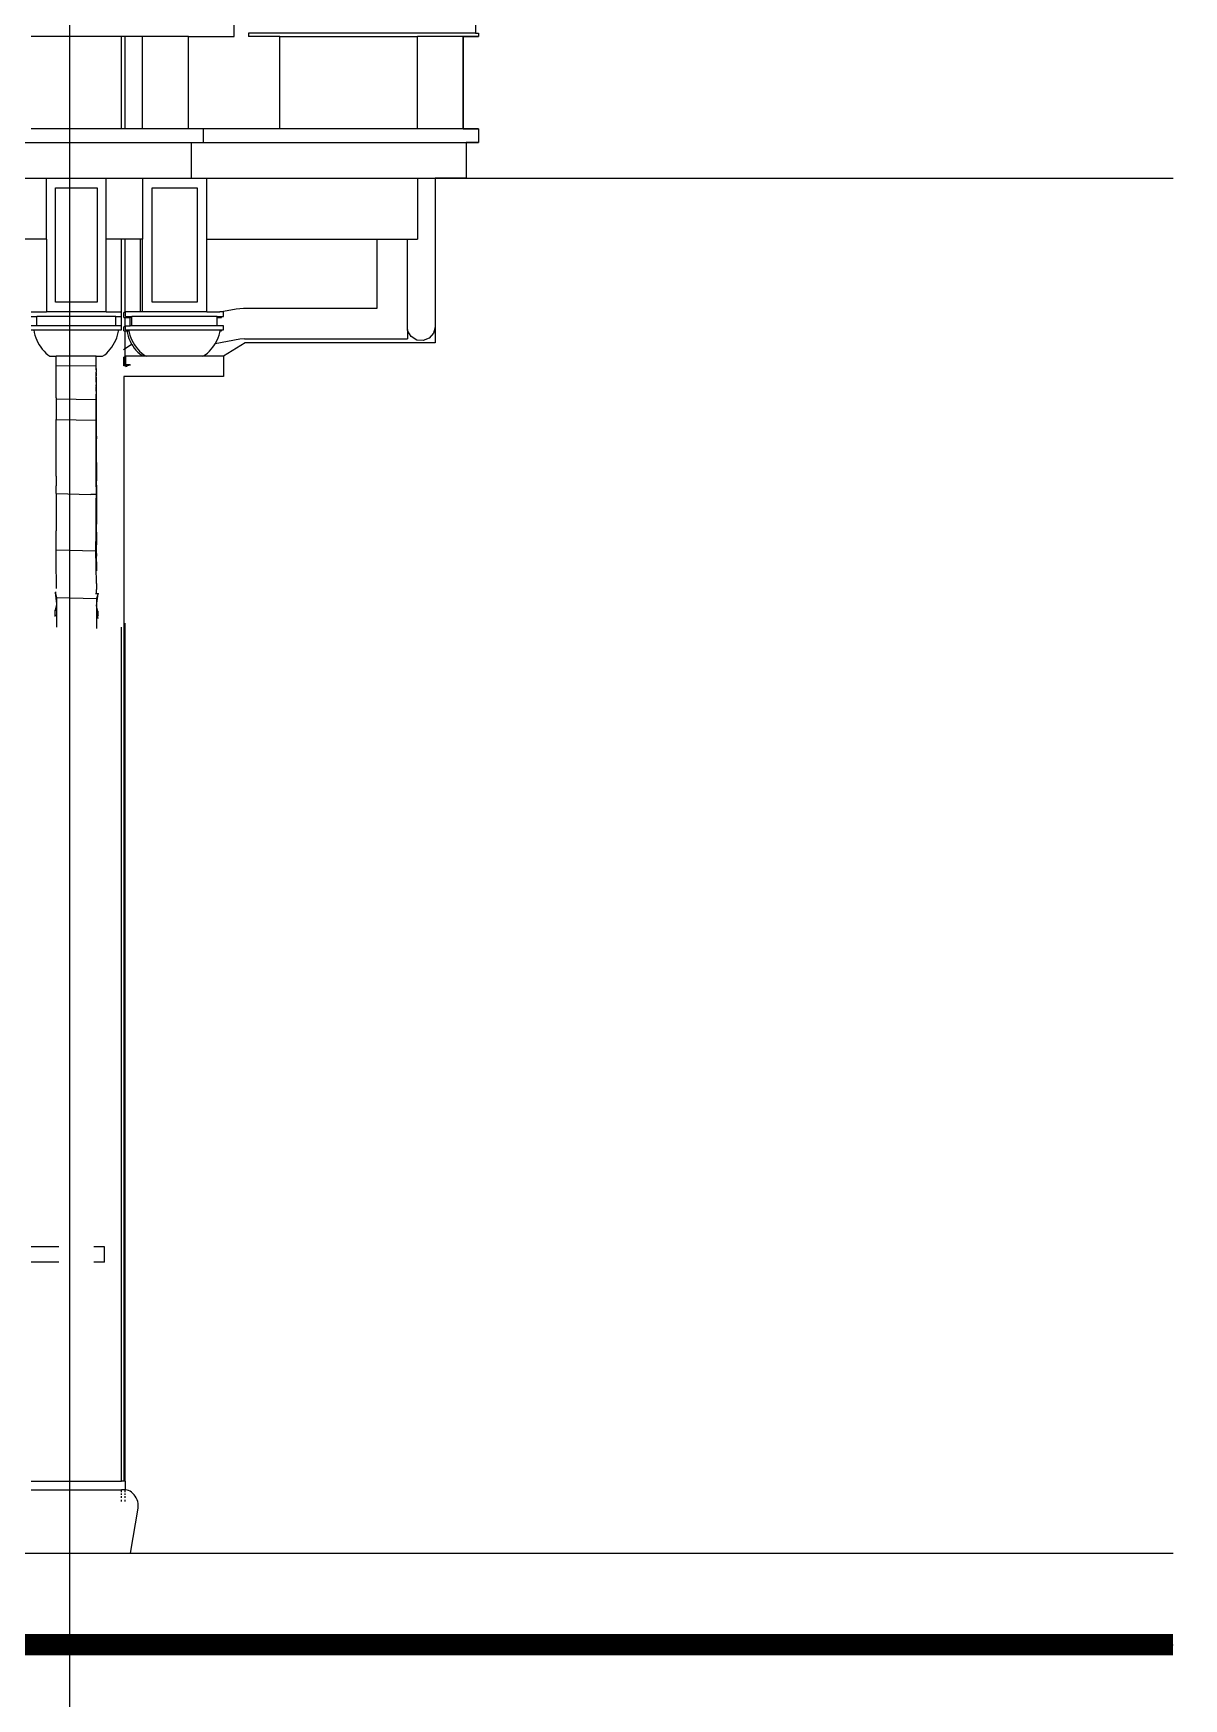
# Model space of a CAD drawing. Extents: x -24961 to 905641, y -154323 to 635957.
# Drawn here: x 439310 to 443076, y -120549 to -115098 of the extents above; entities that cross this region are included whole.
import ezdxf

# ---------------------------------------------------------------- set-up
doc = ezdxf.new("R2010")
doc.units = 0
doc.header["$LTSCALE"] = 1000
doc.header["$MEASUREMENT"] = 0
doc.layers.add('DOTE', color=1, linetype='Continuous')
doc.layers.add('WALL', color=9, linetype='Continuous')

msp = doc.modelspace()

# ---------------------------------------------------------------- linework, layer by layer
for p, q in [((439598.6, -115108.2), (439302.6, -115108.2)), ((439598.6, -115411.3), (439598.6, -115108.2)), ((439610.6, -115108.2), (439598.6, -115108.2)), ((439610.6, -115411.3), (439610.6, -115108.2)), ((439667.5, -115108.2), (439610.6, -115108.2)), ((439667.5, -115411.3), (439667.5, -115108.2)), ((439817.5, -115108.2), (439667.5, -115108.2)), ((439817.5, -115411.3), (439817.5, -115108.2)), ((439817.5, -115108.2), (439967, -115108.2)), ((439967, -115108.2), (439967, -115064.5)), ((440014.5, -115098.1), (440014.5, -115098.2)), ((440757.5, -115098.2), (440014.5, -115098.2)), ((440014.5, -115098.2), (440014.5, -115108.2)), ((440116.5, -115108.2), (440014.5, -115108.2)), ((440116.5, -115108.2), (440567.5, -115108.2)), ((440116.5, -115411.3), (440116.5, -115108.2)), ((440567.5, -115411.3), (440567.5, -115108.2)), ((440717.5, -115108.2), (440567.5, -115108.2)), ((440717.5, -115108.2), (440767.5, -115108.2)), ((440717.5, -115411.3), (440717.5, -115108.2)), ((440757.5, -115098.1), (440757.5, -115098.2)), ((440757.5, -115098.2), (440767.5, -115098.2)), ((440767.5, -115098.2), (440767.5, -115108.2)), ((439598.6, -115411.3), (439302.6, -115411.3)), ((439610.6, -115411.3), (439598.6, -115411.3)), ((439667.5, -115411.3), (439610.6, -115411.3)), ((439817.5, -115411.3), (439667.5, -115411.3)), ((439867.5, -115411.3), (439817.5, -115411.3)), ((439867.5, -115455), (439867.5, -115411.3)), ((440116.5, -115411.3), (439867.5, -115411.3)), ((440567.5, -115411.3), (440116.5, -115411.3)), ((440717.5, -115411.3), (440567.5, -115411.3)), ((440767.5, -115411.3), (440717.5, -115411.3)), ((440767.5, -115411.3), (440767.5, -115455)), ((431528.2, -115455), (439827.5, -115455)), ((439827.5, -115571.9), (439827.5, -115455)), ((439827.5, -115455), (439867.5, -115455)), ((439867.5, -115455), (440727.5, -115455)), ((440727.5, -115455), (440727.5, -115571.9)), ((440727.5, -115455), (440767.5, -115455)), ((435526.8, -115571.9), (439353.2, -115571.9)), ((439353.2, -115571.9), (439548, -115571.9)), ((439353.2, -115771.9), (439353.2, -115571.9)), ((439382.4, -115978), (439382.4, -115603.4)), ((439382.4, -115603.4), (439518.8, -115603.4)), ((439518.8, -115603.4), (439518.8, -115978)), ((439548, -115571.9), (439667.5, -115571.9)), ((439548, -115771.9), (439548, -115571.9)), ((439667.5, -115571.9), (439667.5, -115771.9)), ((439667.5, -115571.9), (439827.5, -115571.9)), ((439698.5, -115978), (439698.5, -115603.4)), ((439698.5, -115603.4), (439846, -115603.4)), ((439827.5, -115571.9), (439877.5, -115571.9)), ((439846, -115603.4), (439846, -115978)), ((439877.5, -115571.9), (440567.5, -115571.9)), ((439877.5, -115771.9), (439877.5, -115571.9)), ((440567.5, -115571.9), (440567.5, -115771.9)), ((440567.5, -115571.9), (440625.3, -115571.9)), ((440625.3, -115571.9), (440727.5, -115571.9)), ((440625.3, -115571.9), (440625.3, -116059.5)), ((439353.2, -115771.9), (435571.9, -115771.9)), ((439353.2, -115771.9), (439353.2, -116009.5)), ((439598.6, -115771.9), (439548, -115771.9)), ((439548, -116009.5), (439548, -115771.9)), ((439610.6, -115771.9), (439598.6, -115771.9)), ((439598.6, -116009.5), (439598.6, -115771.9)), ((439610.6, -116012.4), (439610.6, -115771.9)), ((439661.1, -115771.9), (439610.6, -115771.9)), ((439661.1, -116009.5), (439661.1, -115771.9)), ((439667, -115771.9), (439661.1, -115771.9)), ((439667, -116009.5), (439667, -115771.9)), ((439667.5, -115771.9), (439667, -115771.9)), ((439877.5, -115771.9), (440435.3, -115771.9)), ((439877.5, -116009.5), (439877.5, -115771.9)), ((440435.3, -115998.1), (440435.3, -115771.9)), ((440435.3, -115771.9), (440535.3, -115771.9)), ((440535.3, -116067.2), (440535.3, -115771.9)), ((440535.3, -115771.9), (440567.5, -115771.9)), ((439518.8, -115978), (439382.4, -115978)), ((439846, -115978), (439698.5, -115978)), ((439302.6, -116009.5), (439353.2, -116009.5)), ((439302.6, -116025.5), (439321.4, -116025.5)), ((439321.4, -116055.9), (439321.4, -116025.5)), ((439579.8, -116025.5), (439321.4, -116025.5)), ((439548, -116009.5), (439353.2, -116009.5)), ((439548, -116009.5), (439598.6, -116009.5)), ((439579.8, -116055.9), (439579.8, -116025.5)), ((439579.8, -116025.5), (439598.6, -116025.5)), ((439598.6, -116025.5), (439598.6, -116009.5)), ((439598.6, -116055.9), (439598.6, -116025.5)), ((439606.4, -116028.4), (439606.4, -116012.4)), ((439610.6, -116012.4), (439606.4, -116012.4)), ((439606.4, -116028.4), (439610.6, -116028.4)), ((439612.2, -116012.4), (439610.6, -116012.4)), ((439610.6, -116058.8), (439610.6, -116028.4)), ((439610.6, -116028.4), (439626.7, -116028.4)), ((439612.2, -116012.4), (439612.2, -116009.5)), ((439661.1, -116009.5), (439612.2, -116009.5)), ((439612.2, -116025.5), (439612.2, -116012.4)), ((439612.2, -116025.5), (439632.6, -116025.5)), ((439626.7, -116055.9), (439626.7, -116028.4)), ((439632.6, -116028.4), (439626.7, -116028.4)), ((439632.6, -116028.4), (439632.6, -116025.5)), ((439911.9, -116025.5), (439632.6, -116025.5)), ((439632.6, -116055.9), (439632.6, -116028.4)), ((439667, -116009.5), (439661.1, -116009.5)), ((439877.5, -116009.5), (439667, -116009.5)), ((439877.5, -116009.5), (439921, -116009.5)), ((439911.9, -116028.4), (439911.9, -116025.5)), ((439911.9, -116025.5), (439926.4, -116025.5)), ((439911.9, -116028.4), (439926.4, -116028.4)), ((439911.9, -116055.9), (439911.9, -116028.4)), ((439921, -116009.5), (439974, -115999.4)), ((439932.2, -116009.5), (439921, -116009.5)), ((439926.4, -116028.4), (439926.4, -116025.5)), ((439926.4, -116025.5), (439932.2, -116025.5)), ((439932.2, -116025.5), (439932.2, -116009.5)), ((439974, -115999.4), (439998.2, -115998.1)), ((439998.2, -115998.1), (440435.3, -115998.1)), ((439321.4, -116055.9), (439302.6, -116055.9)), ((439302.6, -116068.7), (439311.6, -116068.7)), ((439311.6, -116068.7), (439313.2, -116077.4)), ((439311.6, -116068.7), (439589.6, -116068.7)), ((439313.2, -116077.4), (439315.3, -116086)), ((439315.3, -116086), (439318, -116094.4)), ((439318, -116094.4), (439321.3, -116102.6)), ((439579.8, -116055.9), (439321.4, -116055.9)), ((439598.6, -116055.9), (439579.8, -116055.9)), ((439579.9, -116102.6), (439583.2, -116094.4)), ((439583.2, -116094.4), (439585.9, -116086)), ((439585.9, -116086), (439588, -116077.4)), ((439588, -116077.4), (439589.6, -116068.7)), ((439589.6, -116068.7), (439598.6, -116068.7)), ((439598.6, -116068.7), (439598.6, -116055.9)), ((439606.4, -116071.6), (439606.4, -116058.8)), ((439610.6, -116058.8), (439606.4, -116058.8)), ((439606.4, -116071.6), (439610.6, -116071.6)), ((439612.2, -116058.8), (439610.6, -116058.8)), ((439610.6, -116129.7), (439610.6, -116071.6)), ((439610.6, -116071.6), (439616.1, -116071.6)), ((439612.2, -116055.9), (439626.7, -116055.9)), ((439612.2, -116058.8), (439612.2, -116055.9)), ((439612.2, -116068.7), (439612.2, -116058.8)), ((439612.2, -116068.7), (439622, -116068.7)), ((439616.1, -116071.6), (439617.8, -116080.3)), ((439616.1, -116071.6), (439622.5, -116071.6)), ((439617.8, -116080.3), (439620.1, -116088.9)), ((439620.1, -116088.9), (439623, -116097.3)), ((439622, -116068.7), (439622.5, -116071.6)), ((439622, -116068.7), (439922.5, -116068.7)), ((439622.5, -116071.6), (439623.7, -116077.4)), ((439623.7, -116077.4), (439626, -116086)), ((439626, -116086), (439628.9, -116094.4)), ((439632.6, -116055.9), (439626.7, -116055.9)), ((439628.9, -116094.4), (439632.4, -116102.6)), ((439911.9, -116055.9), (439632.6, -116055.9)), ((439932.2, -116055.9), (439911.9, -116055.9)), ((439912.1, -116102.6), (439915.6, -116094.4)), ((439915.6, -116094.4), (439918.5, -116086)), ((439918.5, -116086), (439920.8, -116077.4)), ((439920.8, -116077.4), (439922, -116071.6)), ((439922, -116071.6), (439922.5, -116068.7)), ((439922, -116071.6), (439926.4, -116071.6)), ((439922.5, -116068.7), (439926.4, -116068.7)), ((439926.4, -116071.6), (439926.4, -116068.7)), ((439926.4, -116068.7), (439932.2, -116068.7)), ((439932.2, -116068.7), (439932.2, -116055.9)), ((440534.7, -116067.2), (440535.3, -116067.2)), ((440535.3, -116069.3), (440534.7, -116067.2)), ((440535.3, -116067.2), (440535.3, -116069.3)), ((440535.3, -116069.3), (440535.3, -116098.1)), ((440536.3, -116073.1), (440535.3, -116069.3)), ((440547.4, -116091), (440536.3, -116073.1)), ((440565.4, -116102), (440547.4, -116091)), ((440606, -116095.8), (440586.5, -116103.7)), ((440620, -116079.9), (440606, -116095.8)), ((440625.3, -116059.5), (440620, -116079.9)), ((439321.3, -116102.6), (439325.1, -116110.5)), ((439325.1, -116110.5), (439329.4, -116118.1)), ((439329.4, -116118.1), (439334.1, -116125.3)), ((439334.1, -116125.3), (439339.4, -116132.2)), ((439339.4, -116132.2), (439345.1, -116138.6)), ((439345.1, -116138.6), (439351.1, -116144.6)), ((439351.1, -116144.6), (439357.6, -116150.1)), ((439357.6, -116150.1), (439364.4, -116155.1)), ((439536.8, -116155.1), (439543.6, -116150.1)), ((439543.6, -116150.1), (439550.1, -116144.6)), ((439550.1, -116144.6), (439556.1, -116138.6)), ((439556.1, -116138.6), (439561.8, -116132.2)), ((439561.8, -116132.2), (439567.1, -116125.3)), ((439567.1, -116125.3), (439571.8, -116118.1)), ((439571.8, -116118.1), (439576.1, -116110.5)), ((439576.1, -116110.5), (439579.9, -116102.6)), ((439605.1, -116133.3), (439610.6, -116129.7)), ((439610.6, -116129.7), (439631.9, -116115.5)), ((439610.6, -116158), (439610.6, -116129.7)), ((439623, -116097.3), (439626.6, -116105.5)), ((439626.6, -116105.5), (439630.6, -116113.4)), ((439630.6, -116113.4), (439631.9, -116115.5)), ((439631.9, -116115.5), (439635.3, -116121)), ((439632.4, -116102.6), (439636.5, -116110.5)), ((439635.3, -116121), (439640.4, -116128.2)), ((439636.5, -116110.5), (439641.2, -116118.1)), ((439640.4, -116128.2), (439646.1, -116135.1)), ((439641.2, -116118.1), (439646.3, -116125.3)), ((439646.1, -116135.1), (439652.2, -116141.5)), ((439646.3, -116125.3), (439652, -116132.2)), ((439652, -116132.2), (439658.1, -116138.6)), ((439652.2, -116141.5), (439658.8, -116147.5)), ((439658.1, -116138.6), (439664.7, -116144.6)), ((439658.8, -116147.5), (439665.8, -116153)), ((439664.7, -116144.6), (439671.7, -116150.1)), ((439671.7, -116150.1), (439679.1, -116155.1)), ((439865.4, -116155.1), (439872.8, -116150.1)), ((439872.8, -116150.1), (439879.8, -116144.6)), ((439879.8, -116144.6), (439886.4, -116138.6)), ((439886.4, -116138.6), (439892.5, -116132.2)), ((439892.5, -116132.2), (439898.2, -116125.3)), ((439898.2, -116125.3), (439903.3, -116118.1)), ((439903.3, -116118.1), (439905.7, -116114.2)), ((439986.2, -116098.9), (439905.7, -116114.2)), ((439905.7, -116114.2), (439908, -116110.5)), ((439908, -116110.5), (439912.1, -116102.6)), ((440001, -116098.1), (439986.2, -116098.9)), ((440001, -116098.1), (440535.3, -116098.1)), ((440586.5, -116103.7), (440565.4, -116102)), ((439364.4, -116155.1), (439385.1, -116155.1)), ((439516, -116155.1), (439385.1, -116155.1)), ((439385.1, -116187), (439385.1, -116155.1)), ((439516, -116187.4), (439385.1, -116187)), ((439385.1, -116290.9), (439385.1, -116187)), ((439516, -116155.1), (439536.8, -116155.1)), ((439516.1, -116186.3), (439516, -116155.1)), ((439516, -116187.2), (439516.1, -116186.3)), ((439516, -116187.4), (439516, -116187.2)), ((439516.1, -116195.3), (439516, -116187.4)), ((439516, -116200), (439516.1, -116195.5)), ((439516, -116200), (439516, -116206.7)), ((439516.1, -116195.3), (439516.1, -116195.5)), ((439516.1, -116195.5), (439516.1, -116205.6)), ((439605.9, -116158), (439606, -116185.6)), ((439605.9, -116186), (439605.9, -116158)), ((439610.6, -116158), (439605.9, -116158)), ((439606, -116185.6), (439605.9, -116186)), ((439610.6, -116186), (439605.9, -116186)), ((439606, -116185.6), (439610.6, -116185.7)), ((439611.8, -116158), (439610.6, -116158)), ((439610.6, -116186), (439610.6, -116185.7)), ((439610.6, -116185.7), (439618.6, -116185.8)), ((439617.8, -116186.1), (439610.6, -116186)), ((439668.9, -116155.1), (439611.8, -116155.1)), ((439611.8, -116155.1), (439611.8, -116158)), ((439611.8, -116158), (439611.9, -116182.7)), ((439611.8, -116183.1), (439611.8, -116158)), ((439611.9, -116182.7), (439611.8, -116183.1)), ((439627.3, -116183.3), (439611.8, -116183.1)), ((439611.9, -116182.7), (439628.5, -116182.9)), ((439612.2, -116188.8), (439615.6, -116187.8)), ((439615.6, -116187.8), (439617.8, -116186.1)), ((439617.8, -116186.1), (439618.1, -116185.9)), ((439618.1, -116185.9), (439618.6, -116185.8)), ((439618.6, -116185.8), (439627.3, -116183.3)), ((439627.3, -116183.3), (439628.5, -116182.9)), ((439665.8, -116153), (439668.9, -116155.1)), ((439679.1, -116155.1), (439668.9, -116155.1)), ((439865.4, -116155.1), (439679.1, -116155.1)), ((439932.2, -116155.1), (439865.4, -116155.1)), ((439516.1, -116206.7), (439516, -116206.7)), ((439516, -116208.7), (439516, -116206.7)), ((439516, -116208.9), (439516, -116208.7)), ((439516, -116209.3), (439516, -116208.9)), ((439516, -116209.3), (439516.1, -116209.3)), ((439516, -116212.1), (439516, -116209.3)), ((439516.1, -116212.1), (439516, -116212.1)), ((439516, -116212.8), (439516, -116212.1)), ((439516, -116212.8), (439516, -116219.1)), ((439516.1, -116219.1), (439516, -116219.1)), ((439516, -116219.6), (439516, -116219.1)), ((439516, -116221.7), (439516, -116219.6)), ((439516, -116223.6), (439516, -116221.7)), ((439516, -116223.6), (439516.1, -116223.6)), ((439516, -116223.6), (439516, -116224.8)), ((439516, -116230.5), (439516, -116224.8)), ((439516, -116230.5), (439516.1, -116230.5)), ((439516, -116232.7), (439516, -116230.5)), ((439516, -116234.1), (439516, -116232.7)), ((439516, -116235.3), (439516, -116234.1)), ((439516, -116236.8), (439516, -116235.3)), ((439516, -116237.2), (439516, -116236.8)), ((439516, -116237.2), (439516.1, -116237.2)), ((439516, -116237.3), (439516, -116237.2)), ((439516, -116239.6), (439516, -116237.3)), ((439516, -116239.6), (439516, -116239.7)), ((439516, -116239.7), (439516, -116248)), ((439516.1, -116245.4), (439516, -116248.8)), ((439516.1, -116248), (439516, -116248)), ((439516, -116248), (439516, -116248.8)), ((439516, -116249.3), (439516, -116248.8)), ((439516, -116248.8), (439516, -116248.8)), ((439516, -116248.8), (439516, -116250.4)), ((439516, -116249.3), (439516, -116250.4)), ((439516, -116250.4), (439516, -116250.4)), ((439516, -116250.4), (439516.1, -116250.4)), ((439516, -116251.9), (439516, -116250.4)), ((439516, -116250.4), (439516, -116254.1)), ((439516.1, -116254.1), (439516, -116250.4)), ((439516, -116251.9), (439516, -116254)), ((439516, -116254), (439516, -116254.1)), ((439516.1, -116254.1), (439516, -116254.1)), ((439516, -116254.1), (439516, -116254.1)), ((439516, -116254.1), (439516, -116258.8)), ((439516, -116254.1), (439516, -116258.8)), ((439516, -116260.6), (439516, -116258.8)), ((439516.1, -116205.7), (439516.1, -116205.6)), ((439516.1, -116205.7), (439516.1, -116206.7)), ((439516.1, -116207.5), (439516.1, -116206.7)), ((439516.1, -116209.3), (439516.1, -116207.5)), ((439516.1, -116209.3), (439516.1, -116212.1)), ((439516.1, -116219.1), (439516.1, -116212.1)), ((439516.1, -116223.6), (439516.1, -116219.1)), ((439516.1, -116223.6), (439516.1, -116225.3)), ((439516.1, -116225.3), (439516.1, -116230.5)), ((439516.1, -116230.5), (439516.1, -116237.2)), ((439516.1, -116237.2), (439516.1, -116245.2)), ((439516.1, -116245.2), (439516.1, -116245.4)), ((439516.1, -116245.4), (439516.1, -116248)), ((439516.1, -116248), (439516.1, -116250.4)), ((439516.1, -116251.3), (439516.1, -116250.4)), ((439516.1, -116254.1), (439516.1, -116251.3)), ((439516.1, -116254.1), (439516.1, -116259.3)), ((439516.1, -116259.3), (439516.1, -116256.8)), ((439516.1, -116259.3), (439516.1, -116261.2)), ((439385.1, -116295.8), (439385, -116362)), ((439385.1, -116290.9), (439385.1, -116295.8)), ((439516, -116297.3), (439385.1, -116295.8)), ((439516, -116302.2), (439515.9, -116320.3)), ((439516, -116260.6), (439516, -116260.8)), ((439516, -116262.1), (439516, -116260.8)), ((439516, -116260.8), (439516, -116262.1)), ((439516, -116262.1), (439516, -116262.1)), ((439516, -116262.5), (439516, -116262.1)), ((439516, -116262.5), (439516, -116262.1)), ((439516, -116263.7), (439516, -116262.5)), ((439516, -116267.4), (439516, -116263.7)), ((439516, -116263.7), (439516, -116267.4)), ((439516.1, -116267.4), (439516, -116267.4)), ((439516, -116267.4), (439516, -116269.1)), ((439516, -116269.1), (439516, -116267.4)), ((439516, -116267.4), (439516, -116267.4)), ((439516, -116269.1), (439516, -116271.1)), ((439516, -116269.1), (439516, -116269.1)), ((439516.1, -116269.1), (439516, -116269.1)), ((439516, -116269.1), (439516, -116281)), ((439516, -116271.1), (439516, -116271.4)), ((439516, -116271.4), (439516, -116276.3)), ((439516, -116276.3), (439516, -116280.5)), ((439516, -116280.5), (439516, -116281)), ((439516, -116281.7), (439516, -116281)), ((439516.1, -116281), (439516, -116281)), ((439516, -116281), (439516, -116302.2)), ((439516, -116281), (439516, -116281)), ((439516, -116285.1), (439516, -116281.7)), ((439516, -116285.9), (439516, -116285.1)), ((439516, -116292.3), (439516, -116285.9)), ((439516, -116297.3), (439516, -116292.3)), ((439516, -116297.3), (439516, -116302.2)), ((439516, -116302.2), (439516, -116302.2)), ((439516, -116302.2), (439516.1, -116306.5)), ((439516, -116333.8), (439516, -116302.2)), ((439516.1, -116261.7), (439516.1, -116261.2)), ((439516.1, -116261.8), (439516.1, -116261.7)), ((439516.1, -116262.4), (439516.1, -116261.8)), ((439516.1, -116267.4), (439516.1, -116262.4)), ((439516.1, -116262.9), (439516.1, -116262.4)), ((439516.1, -116262.9), (439516.1, -116267.4)), ((439516.1, -116267.4), (439516.1, -116269.1)), ((439516.1, -116269.1), (439516.1, -116272.2)), ((439516.1, -116272.2), (439516.1, -116278.7)), ((439516.1, -116281), (439516.1, -116278.7)), ((439516.1, -116284.4), (439516.1, -116281)), ((439516.1, -116315.8), (439516.1, -116284.4)), ((439516.1, -116329.5), (439516.1, -116284.4)), ((439516.1, -116329.5), (439516.1, -116306.5)), ((439384.7, -116548), (439385, -116362)), ((439385, -116362), (439515.9, -116364.1)), ((439515.8, -116383.1), (439515.9, -116364.1)), ((439515.9, -116320.3), (439515.9, -116364.1)), ((439515.9, -116320.3), (439516, -116333.8)), ((439516, -116342.9), (439515.9, -116342.9)), ((439515.9, -116358.7), (439516, -116353.9)), ((439515.9, -116358.7), (439516, -116358.7)), ((439515.9, -116358.7), (439515.9, -116362.1)), ((439515.9, -116362.1), (439516, -116362.1)), ((439515.9, -116364.8), (439515.9, -116362.1)), ((439515.9, -116364.8), (439516, -116364.8)), ((439515.9, -116364.8), (439515.9, -116367.1)), ((439515.9, -116367.1), (439516, -116367.1)), ((439515.9, -116367.1), (439515.9, -116367.4)), ((439515.9, -116367.4), (439516, -116367.4)), ((439515.9, -116367.4), (439515.9, -116373.3)), ((439516, -116339.4), (439516, -116333.8)), ((439516, -116339.4), (439516, -116339.8)), ((439516, -116339.8), (439516, -116342.9)), ((439516.1, -116351.3), (439516, -116342.9)), ((439516, -116342.9), (439516, -116347.1)), ((439516, -116342.9), (439516, -116342.9)), ((439516, -116342.9), (439516, -116343.3)), ((439516, -116343.3), (439516, -116349.1)), ((439516, -116347.1), (439516, -116358.7)), ((439516, -116350.8), (439516, -116349.1)), ((439516, -116353.6), (439516, -116350.8)), ((439516, -116353.9), (439516, -116353.6)), ((439516, -116353.9), (439516, -116353.9)), ((439516, -116358.7), (439516.1, -116363.8)), ((439516, -116358.7), (439516, -116358.7)), ((439516, -116358.7), (439516, -116359.8)), ((439516, -116362.1), (439516, -116358.7)), ((439516, -116359.8), (439516, -116362.1)), ((439516, -116362.1), (439516, -116362.2)), ((439516, -116362.4), (439516, -116362.2)), ((439516, -116362.4), (439516, -116362.5)), ((439516, -116364.8), (439516, -116362.5)), ((439516, -116364.4), (439516, -116362.5)), ((439516, -116364.8), (439516, -116364.4)), ((439516, -116365.3), (439516, -116364.8)), ((439516, -116364.8), (439516, -116364.8)), ((439516, -116364.8), (439516.1, -116364.8)), ((439516, -116365.3), (439516, -116364.8)), ((439516, -116365.8), (439516, -116365.3)), ((439516, -116367.1), (439516, -116365.8)), ((439516, -116367.1), (439516, -116365.8)), ((439516, -116367.3), (439516, -116367.1)), ((439516, -116367.1), (439516, -116367.1)), ((439516, -116367.1), (439516.1, -116367.1)), ((439516, -116367.1), (439516, -116373.3)), ((439516, -116367.4), (439516, -116367.3)), ((439516.2, -116353.9), (439516.1, -116315.8)), ((439516.5, -116472.8), (439516.1, -116315.8)), ((439516.1, -116353.9), (439516.1, -116329.5)), ((439516.1, -116353.9), (439516.1, -116351.3)), ((439516.1, -116353.9), (439516.1, -116353.9)), ((439516.1, -116353.9), (439516.2, -116353.9)), ((439516.1, -116364.8), (439516.1, -116353.9)), ((439516.1, -116363.8), (439516.1, -116353.9)), ((439516.1, -116363.8), (439516.1, -116364.8)), ((439516.2, -116365.2), (439516.1, -116364.8)), ((439516.1, -116367.1), (439516.1, -116364.8)), ((439516.1, -116364.8), (439516.1, -116364.8)), ((439516.2, -116365.2), (439516.1, -116367.1)), ((439516.1, -116370.4), (439516.1, -116367.1)), ((439516.1, -116367.1), (439516.1, -116367.1)), ((439516.1, -116372.4), (439516.1, -116367.1)), ((439516.3, -116417.2), (439516.2, -116353.9)), ((439516.2, -116367.1), (439516.2, -116365.2)), ((439515.5, -116551.2), (439515.8, -116395.5)), ((439515.6, -116583), (439515.8, -116395.5)), ((439515.8, -116383.1), (439515.8, -116393.4)), ((439515.8, -116393.4), (439515.8, -116383.1)), ((439515.8, -116393.4), (439515.8, -116393.4)), ((439515.8, -116393.4), (439515.8, -116395.5)), ((439515.8, -116395.5), (439515.8, -116393.4)), ((439515.8, -116395.5), (439515.8, -116395.5)), ((439515.9, -116373.3), (439516, -116373.3)), ((439515.9, -116373.3), (439515.9, -116375.1)), ((439515.9, -116375.1), (439516, -116375.1)), ((439515.9, -116375.1), (439515.9, -116377.1)), ((439515.9, -116377.1), (439516, -116375.3)), ((439515.9, -116377.1), (439516, -116378.3)), ((439516, -116379.2), (439515.9, -116380.9)), ((439515.9, -116380.9), (439516, -116379.3)), ((439516, -116381.1), (439515.9, -116380.9)), ((439515.9, -116381.6), (439516, -116381.4)), ((439515.9, -116381.6), (439515.9, -116381.6)), ((439515.9, -116383.6), (439515.9, -116381.6)), ((439515.9, -116383.6), (439515.9, -116383.6)), ((439515.9, -116386), (439515.9, -116383.6)), ((439515.9, -116393.4), (439515.9, -116386)), ((439516, -116388.3), (439515.9, -116386)), ((439515.9, -116393.4), (439515.9, -116393.4)), ((439515.9, -116393.4), (439515.9, -116395.5)), ((439515.9, -116395.5), (439515.9, -116395.5)), ((439515.9, -116397.8), (439515.9, -116395.5)), ((439515.9, -116397.8), (439515.9, -116397.8)), ((439515.9, -116402.9), (439515.9, -116397.8)), ((439515.9, -116402.9), (439515.9, -116402.9)), ((439515.9, -116408.8), (439515.9, -116402.9)), ((439515.9, -116408.8), (439515.9, -116408.8)), ((439515.9, -116413), (439515.9, -116408.8)), ((439515.9, -116419.5), (439516, -116411.8)), ((439515.9, -116413), (439515.9, -116423.9)), ((439515.9, -116423.9), (439515.9, -116419.5)), ((439515.9, -116419.5), (439516, -116425.7)), ((439516.1, -116373.3), (439516, -116373.8)), ((439516, -116373.3), (439516.1, -116373.3)), ((439516, -116373.3), (439516, -116374.8)), ((439516, -116373.8), (439516, -116374.5)), ((439516, -116374.5), (439516, -116374.7)), ((439516, -116374.7), (439516, -116378.6)), ((439516.1, -116378.8), (439516, -116374.7)), ((439516, -116374.7), (439516, -116376.2)), ((439516, -116375.1), (439516, -116374.8)), ((439516, -116375.2), (439516, -116375.1)), ((439516, -116375.3), (439516, -116375.2)), ((439516, -116376.2), (439516, -116375.3)), ((439516, -116376.2), (439516, -116376.2)), ((439516, -116376.4), (439516, -116376.2)), ((439516, -116376.5), (439516, -116376.4)), ((439516, -116376.9), (439516, -116376.5)), ((439516, -116376.9), (439516, -116378.3)), ((439516, -116378.8), (439516, -116378.3)), ((439516, -116378.6), (439516, -116378.8)), ((439516, -116378.8), (439516, -116378.8)), ((439516, -116378.8), (439516.1, -116378.8)), ((439516, -116378.8), (439516, -116379.2)), ((439516, -116378.8), (439516, -116379.3)), ((439516, -116379.3), (439516, -116379.2)), ((439516, -116381.4), (439516, -116381.1)), ((439516, -116381.1), (439516, -116381.4)), ((439516, -116381.6), (439516, -116381.4)), ((439516, -116381.4), (439516, -116381.6)), ((439516, -116381.4), (439516, -116381.6)), ((439516, -116381.6), (439516, -116381.6)), ((439516, -116382.1), (439516, -116381.6)), ((439516, -116381.6), (439516, -116381.7)), ((439516.1, -116381.7), (439516, -116381.6)), ((439516, -116381.7), (439516, -116382.1)), ((439516, -116382.1), (439516, -116382.1)), ((439516, -116383), (439516, -116382.1)), ((439516, -116382.1), (439516, -116383)), ((439516, -116383), (439516, -116383.3)), ((439516, -116383.3), (439516, -116383.6)), ((439516, -116383.6), (439516, -116383.8)), ((439516, -116383.8), (439516, -116385.8)), ((439516, -116385.8), (439516, -116387.4)), ((439516, -116385.8), (439516, -116388.3)), ((439516, -116387.4), (439516, -116388.3)), ((439516, -116388.3), (439516, -116388.3)), ((439516, -116388.3), (439516, -116388.4)), ((439516, -116388.3), (439516, -116388.3)), ((439516, -116388.3), (439516, -116388.4)), ((439516, -116388.4), (439516, -116388.4)), ((439516, -116391), (439516, -116388.4)), ((439516, -116388.4), (439516, -116392.8)), ((439516, -116391), (439516, -116391.6)), ((439516, -116391.6), (439516, -116392.8)), ((439516, -116392.8), (439516, -116391.6)), ((439516, -116392.8), (439516, -116392.8)), ((439516, -116393.1), (439516, -116392.8)), ((439516, -116392.8), (439516, -116393.4)), ((439516, -116393.4), (439516, -116392.8)), ((439516, -116393.6), (439516, -116393.1)), ((439516, -116393.4), (439516, -116393.4)), ((439516, -116394.2), (439516, -116393.4)), ((439516, -116393.6), (439516, -116394.2)), ((439516, -116394.2), (439516, -116394.2)), ((439516, -116395), (439516, -116394.2)), ((439516, -116394.2), (439516, -116396.4)), ((439516, -116395.1), (439516, -116395)), ((439516, -116395.1), (439516, -116395.5)), ((439516, -116395.1), (439516, -116395.5)), ((439516, -116395.5), (439516, -116395.5)), ((439516, -116395.5), (439516, -116397.8)), ((439516, -116397.8), (439516, -116395.5)), ((439516, -116395.5), (439516, -116400.5)), ((439516, -116396.4), (439516, -116397.8)), ((439516.1, -116397.8), (439516, -116397.8)), ((439516, -116397.8), (439516, -116397.8)), ((439516, -116400), (439516, -116397.8)), ((439516, -116397.8), (439516, -116400)), ((439516, -116400), (439516, -116401.9)), ((439516, -116400), (439516, -116400)), ((439516, -116400), (439516.2, -116400)), ((439516, -116400.5), (439516, -116400)), ((439516, -116400.5), (439516, -116400)), ((439516, -116400.5), (439516, -116400.5)), ((439516, -116401.9), (439516, -116400.5)), ((439516, -116402), (439516, -116400.5)), ((439516, -116401.9), (439516, -116402)), ((439516, -116402), (439516, -116402)), ((439516, -116402), (439516, -116402.6)), ((439516, -116402), (439516.2, -116402)), ((439516, -116402.9), (439516, -116402)), ((439516, -116402.9), (439516, -116402.6)), ((439516, -116402.9), (439516, -116402.9)), ((439516, -116402.9), (439516, -116404.4)), ((439516, -116404.4), (439516, -116402.9)), ((439516, -116404.4), (439516, -116404.4)), ((439516, -116404.4), (439516, -116405.7)), ((439516, -116405.7), (439516, -116404.4)), ((439516, -116405.7), (439516, -116405.8)), ((439516, -116405.7), (439516.2, -116405.7)), ((439516, -116405.8), (439516, -116407)), ((439516, -116407), (439516, -116405.8)), ((439516, -116407), (439516, -116407)), ((439516, -116407), (439516, -116408.7)), ((439516, -116407), (439516, -116408.7)), ((439516, -116408.7), (439516, -116408.8)), ((439516, -116408.7), (439516, -116408.7)), ((439516, -116408.7), (439516.2, -116408.7)), ((439516, -116426.9), (439516, -116408.7)), ((439516, -116408.8), (439516, -116411.8)), ((439516.1, -116370.4), (439516.1, -116376.6)), ((439516.1, -116372.4), (439516.1, -116370.4)), ((439516.1, -116379.8), (439516.1, -116372.4)), ((439516.1, -116376.6), (439516.1, -116379.8)), ((439516.1, -116381.7), (439516.1, -116378.8)), ((439516.1, -116379.8), (439516.1, -116379.9)), ((439516.1, -116381.6), (439516.1, -116379.9)), ((439516.1, -116381.7), (439516.1, -116381.6)), ((439516.1, -116381.7), (439516.1, -116397.6)), ((439516.1, -116381.7), (439516.1, -116381.7)), ((439516.1, -116394.1), (439516.1, -116381.7)), ((439516.1, -116397.6), (439516.1, -116394.1)), ((439516.2, -116397.8), (439516.1, -116397.6)), ((439516.1, -116399.8), (439516.2, -116398.8)), ((439516.2, -116400), (439516.1, -116399.8)), ((439516.2, -116397.8), (439516.2, -116398.6)), ((439516.2, -116398.8), (439516.2, -116398.6)), ((439516.2, -116398.8), (439516.2, -116402)), ((439516.2, -116400), (439516.2, -116400.9)), ((439516.2, -116400.9), (439516.2, -116402)), ((439516.2, -116404.8), (439516.2, -116402)), ((439516.2, -116402), (439516.2, -116404.4)), ((439516.2, -116402), (439516.2, -116402)), ((439516.2, -116404.4), (439516.2, -116405.7)), ((439516.2, -116405.7), (439516.2, -116404.8)), ((439516.2, -116405.7), (439516.2, -116406.2)), ((439516.2, -116406.2), (439516.2, -116406.3)), ((439516.2, -116406.3), (439516.2, -116407.7)), ((439516.2, -116407.7), (439516.2, -116407.9)), ((439516.2, -116407.9), (439516.2, -116408.7)), ((439516.2, -116408.7), (439516.2, -116407.9)), ((439516.2, -116410.1), (439516.2, -116408.7)), ((439516.2, -116408.7), (439516.2, -116408.7)), ((439516.2, -116412.8), (439516.2, -116410.1)), ((439516.2, -116414.5), (439516.2, -116412.8)), ((439516.2, -116414.5), (439516.2, -116415.4)), ((439516.2, -116419.5), (439516.2, -116415.4)), ((439516.2, -116419.5), (439516.2, -116423.4)), ((439516.2, -116425.3), (439516.2, -116423.4)), ((439516.3, -116417.2), (439516.3, -116420.1)), ((439516.3, -116420.1), (439516.3, -116425.6)), ((439515.9, -116423.9), (439515.8, -116423.9)), ((439515.8, -116426.9), (439515.9, -116424.2)), ((439516, -116426.9), (439515.8, -116426.9)), ((439515.9, -116427.4), (439515.8, -116426.9)), ((439515.8, -116432.8), (439515.9, -116430.6)), ((439515.8, -116432.8), (439516, -116432.8)), ((439515.8, -116434.9), (439515.8, -116432.8)), ((439516, -116434.9), (439515.8, -116434.9)), ((439515.8, -116436.7), (439515.8, -116434.9)), ((439515.8, -116436.7), (439516, -116436.7)), ((439515.8, -116441), (439515.8, -116436.7)), ((439516, -116441), (439515.8, -116441)), ((439515.8, -116441.3), (439515.8, -116441)), ((439515.8, -116441.3), (439516.1, -116441.3)), ((439515.8, -116493.6), (439515.8, -116441.3)), ((439515.9, -116424.2), (439515.9, -116423.9)), ((439515.9, -116424.2), (439515.9, -116423.9)), ((439515.9, -116424.2), (439515.9, -116423.9)), ((439515.9, -116424.2), (439515.9, -116424.2)), ((439515.9, -116424.2), (439515.9, -116424.2)), ((439515.9, -116427.4), (439516, -116427.5)), ((439515.9, -116430.6), (439515.9, -116427.4)), ((439516, -116426.9), (439516, -116425.7)), ((439516.1, -116426.9), (439516, -116426.9)), ((439516, -116426.9), (439516, -116426.9)), ((439516, -116427.5), (439516, -116426.9)), ((439516, -116426.9), (439516, -116427.5)), ((439516, -116427.5), (439516, -116427.5)), ((439516, -116427.5), (439516.1, -116427.5)), ((439516, -116432.8), (439516, -116427.5)), ((439516, -116427.5), (439516, -116432.8)), ((439516.1, -116430.1), (439516, -116432.8)), ((439516, -116434.9), (439516, -116432.8)), ((439516, -116432.8), (439516, -116432.8)), ((439516, -116432.8), (439516, -116434.9)), ((439516, -116432.8), (439516.1, -116432.8)), ((439516, -116436), (439516, -116434.9)), ((439516, -116434.9), (439516, -116434.9)), ((439516, -116434.9), (439516, -116436.7)), ((439516.1, -116434.9), (439516, -116434.9)), ((439516, -116436), (439516, -116436.7)), ((439516, -116436.7), (439516, -116441)), ((439516, -116437.2), (439516, -116436.7)), ((439516, -116436.7), (439516, -116436.7)), ((439516, -116436.7), (439516.1, -116436.7)), ((439516, -116440), (439516, -116437.2)), ((439516, -116441), (439516, -116440)), ((439516.1, -116427.5), (439516.1, -116426.9)), ((439516.1, -116430.1), (439516.1, -116427.5)), ((439516.1, -116427.5), (439516.1, -116428)), ((439516.1, -116427.5), (439516.2, -116427.5)), ((439516.1, -116432.8), (439516.1, -116428)), ((439516.1, -116432.8), (439516.2, -116432.8)), ((439516.1, -116432.8), (439516.1, -116434.9)), ((439516.2, -116434.9), (439516.1, -116434.9)), ((439516.1, -116434.9), (439516.1, -116436.7)), ((439516.1, -116436.7), (439516.1, -116441.3)), ((439516.1, -116436.7), (439516.2, -116436.7)), ((439516.1, -116441.3), (439516.2, -116441.3)), ((439516.2, -116465), (439516.1, -116441.3)), ((439516.2, -116427.5), (439516.2, -116425.3)), ((439516.2, -116425.3), (439516.2, -116427.5)), ((439516.3, -116426.3), (439516.2, -116427.5)), ((439516.2, -116427.5), (439516.2, -116429.9)), ((439516.2, -116427.5), (439516.2, -116427.5)), ((439516.2, -116429.9), (439516.2, -116432.8)), ((439516.2, -116434.9), (439516.2, -116432.8)), ((439516.2, -116435.5), (439516.3, -116434.8)), ((439516.2, -116435.7), (439516.2, -116434.9)), ((439516.2, -116434.9), (439516.2, -116435.5)), ((439516.2, -116435.5), (439516.2, -116435.7)), ((439516.2, -116436.2), (439516.2, -116435.7)), ((439516.2, -116436.7), (439516.2, -116436.2)), ((439516.2, -116436.7), (439516.2, -116436.9)), ((439516.2, -116436.9), (439516.2, -116438.3)), ((439516.2, -116438.3), (439516.2, -116439.7)), ((439516.2, -116439.3), (439516.2, -116438.3)), ((439516.2, -116439.7), (439516.2, -116439.3)), ((439516.2, -116439.7), (439516.2, -116440.7)), ((439516.2, -116440.7), (439516.2, -116441.3)), ((439516.2, -116441.3), (439516.4, -116562.9)), ((439516.2, -116465), (439516.2, -116488.7)), ((439516.3, -116426.3), (439516.3, -116425.6)), ((439516.3, -116431.8), (439516.3, -116426.3)), ((439516.3, -116434.8), (439516.3, -116431.8)), ((439515.8, -116493.6), (439515.9, -116511.8)), ((439516, -116517.1), (439515.9, -116511.8)), ((439516.1, -116508.9), (439516, -116517.1)), ((439516.1, -116518.4), (439516, -116518.4)), ((439516, -116524.3), (439516, -116523.4)), ((439516.1, -116524.3), (439516, -116524.3)), ((439516, -116524.3), (439516, -116524.3)), ((439516, -116527.1), (439516, -116524.3)), ((439516, -116530.4), (439516, -116527.1)), ((439516, -116527.1), (439516, -116527.1)), ((439516, -116527.1), (439516.1, -116527.1)), ((439516, -116530.4), (439516, -116533.6)), ((439516.2, -116488.7), (439516.1, -116508.9)), ((439516.1, -116518.4), (439516.1, -116508.9)), ((439516.1, -116518.4), (439516.1, -116518.5)), ((439516.1, -116518.5), (439516.1, -116518.4)), ((439516.1, -116518.5), (439516.1, -116520.9)), ((439516.1, -116520.6), (439516.1, -116518.5)), ((439516.2, -116524.7), (439516.1, -116520.6)), ((439516.1, -116520.9), (439516.1, -116523.7)), ((439516.1, -116524.3), (439516.1, -116523.7)), ((439516.1, -116525), (439516.1, -116524.3)), ((439516.1, -116525.2), (439516.1, -116525)), ((439516.1, -116525.3), (439516.1, -116525)), ((439516.1, -116525.2), (439516.1, -116527.5)), ((439516.1, -116527.1), (439516.1, -116525.2)), ((439516.1, -116525.3), (439516.1, -116527.1)), ((439516.1, -116530.8), (439516.1, -116527.5)), ((439516.1, -116530.8), (439516.1, -116538.6)), ((439516.2, -116530.2), (439516.2, -116524.7)), ((439516.2, -116543), (439516.2, -116530.2)), ((439384.7, -116548), (439384.7, -116579.6)), ((439384.8, -116599.9), (439384.7, -116579.6)), ((439515.5, -116551.2), (439515.6, -116583)), ((439515.6, -116583), (439515.7, -116603.4)), ((439515.8, -116553.4), (439515.7, -116553.4)), ((439516, -116537.5), (439516, -116533.6)), ((439516.1, -116541.9), (439516, -116537.5)), ((439516, -116537.5), (439516, -116542.9)), ((439516, -116542.9), (439516.1, -116542.9)), ((439516, -116542.9), (439516, -116543)), ((439516, -116543), (439516, -116550)), ((439516, -116550), (439516.1, -116553.5)), ((439516, -116553.5), (439516, -116553.5)), ((439516.1, -116540.4), (439516.1, -116538.6)), ((439516.1, -116540.4), (439516.1, -116542.9)), ((439516.1, -116542.9), (439516.1, -116541.9)), ((439516.1, -116549.5), (439516.2, -116543)), ((439516.1, -116553.2), (439516.1, -116549.5)), ((439516.1, -116553.5), (439516.1, -116553.2)), ((439516.4, -116576.9), (439516.1, -116678.9)), ((439516.3, -116573.7), (439516.4, -116573.7)), ((439516.4, -116576.9), (439516.3, -116576.9)), ((439516.4, -116576.9), (439516.4, -116573.7)), ((439384.9, -116604.1), (439384.4, -116726.5)), ((439384.9, -116604.1), (439384.8, -116599.9)), ((439384.9, -116604.1), (439498.5, -116607.2)), ((439498.5, -116607.2), (439498.4, -116608.3)), ((439515.8, -116607.7), (439498.5, -116607.2)), ((439515.8, -116609.1), (439515.5, -116676.2)), ((439515.7, -116603.4), (439515.8, -116607.7)), ((439515.9, -116620), (439515.7, -116666.9)), ((439515.8, -116609.1), (439515.8, -116607.7)), ((439515.8, -116666.9), (439516, -116620)), ((439516, -116609.2), (439515.9, -116620)), ((439516, -116620), (439515.9, -116620)), ((439516.1, -116607.3), (439516, -116609.2)), ((439516.1, -116607.3), (439516, -116620)), ((439516.4, -116633.6), (439516.2, -116662.8)), ((439516.3, -116651.9), (439516.5, -116620)), ((439516.5, -116620), (439516.4, -116633.6)), ((439516.5, -116620), (439516.4, -116620)), ((439516.5, -116637.3), (439516.4, -116652.7)), ((439516.5, -116592.5), (439516.5, -116626.6)), ((439516.5, -116626.6), (439516.5, -116637.3)), ((439516.5, -116637.3), (439516.6, -116637.3)), ((439516.5, -116644.7), (439516.6, -116637.3)), ((439516.6, -116637.3), (439516.8, -116638.1)), ((439516.8, -116638.1), (439516.8, -116640)), ((439515.2, -116730.3), (439515.4, -116679.7)), ((439515.4, -116677.7), (439515.5, -116676.2)), ((439515.4, -116677.7), (439515.5, -116677.7)), ((439515.4, -116679.7), (439515.4, -116677.7)), ((439515.4, -116679.7), (439515.5, -116679.7)), ((439515.5, -116676.2), (439515.5, -116676.2)), ((439515.6, -116690.9), (439515.5, -116718.9)), ((439515.6, -116666.9), (439515.7, -116666.9)), ((439515.7, -116666.9), (439515.6, -116676.2)), ((439515.6, -116676.2), (439515.6, -116676.5)), ((439515.6, -116676.2), (439515.6, -116676.2)), ((439515.6, -116676.2), (439515.7, -116676.2)), ((439515.6, -116676.5), (439515.6, -116676.5)), ((439515.6, -116676.5), (439515.6, -116677.7)), ((439515.6, -116677.7), (439515.6, -116677.7)), ((439515.6, -116677.7), (439515.7, -116677.7)), ((439515.6, -116677.7), (439515.6, -116679.7)), ((439515.6, -116679.7), (439515.6, -116679.7)), ((439515.6, -116679.7), (439515.7, -116679.7)), ((439515.6, -116679.7), (439515.6, -116681.8)), ((439515.6, -116681.8), (439515.6, -116681.8)), ((439515.6, -116681.8), (439515.7, -116681.8)), ((439515.6, -116681.8), (439515.6, -116682.1)), ((439515.6, -116682.1), (439515.6, -116682.1)), ((439515.6, -116682.1), (439515.7, -116682.1)), ((439515.6, -116682.1), (439515.6, -116682.6)), ((439515.6, -116682.6), (439515.6, -116682.6)), ((439515.6, -116682.6), (439515.7, -116682.6)), ((439515.6, -116682.6), (439515.6, -116690.9)), ((439515.6, -116690.9), (439515.6, -116690.9)), ((439515.6, -116690.9), (439515.7, -116691)), ((439515.6, -116717.8), (439515.7, -116691)), ((439515.7, -116666.9), (439515.8, -116666.9)), ((439515.7, -116674.3), (439515.8, -116666.9)), ((439515.7, -116676.2), (439515.7, -116674.3)), ((439515.7, -116677.7), (439515.7, -116676.2)), ((439515.7, -116679.7), (439515.7, -116677.7)), ((439515.7, -116681.8), (439515.7, -116679.7)), ((439515.7, -116682.1), (439515.7, -116681.8)), ((439515.7, -116682.6), (439515.7, -116682.1)), ((439515.7, -116691), (439515.7, -116682.6)), ((439516, -116726.9), (439516.1, -116682.6)), ((439516.1, -116679.7), (439516.1, -116678.9)), ((439516.1, -116681.8), (439516.1, -116679.7)), ((439516.1, -116682.6), (439516.1, -116681.8)), ((439516.2, -116662.8), (439516.2, -116666.9)), ((439516.2, -116666.9), (439516.3, -116666.9)), ((439516.2, -116666.9), (439516.2, -116676.2)), ((439516.2, -116676.2), (439516.3, -116676.2)), ((439516.2, -116676.2), (439516.2, -116677.7)), ((439516.2, -116677.7), (439516.3, -116677.7)), ((439516.2, -116677.7), (439516.2, -116700.5)), ((439516.3, -116666.9), (439516.3, -116651.9)), ((439516.3, -116666.9), (439516.3, -116666.9)), ((439516.3, -116676.2), (439516.3, -116666.9)), ((439516.3, -116677.7), (439516.3, -116676.2)), ((439516.3, -116691.5), (439516.3, -116677.7)), ((439516.4, -116677.7), (439516.3, -116684.6)), ((439516.3, -116684.6), (439516.4, -116704.4)), ((439516.3, -116718.9), (439516.3, -116691.5)), ((439516.4, -116652.7), (439516.4, -116666.9)), ((439516.4, -116666.9), (439516.5, -116659.1)), ((439516.4, -116666.9), (439516.4, -116666.9)), ((439516.4, -116666.9), (439516.4, -116676.2)), ((439516.4, -116676.2), (439516.4, -116666.9)), ((439516.4, -116676.2), (439516.4, -116676.2)), ((439516.4, -116676.2), (439516.4, -116677.7)), ((439516.4, -116677.7), (439516.4, -116676.2)), ((439516.4, -116677.7), (439516.4, -116677.7)), ((439516.4, -116677.8), (439516.4, -116677.7)), ((439516.4, -116686.9), (439516.4, -116677.8)), ((439516.4, -116695.1), (439516.4, -116686.9)), ((439516.5, -116701.3), (439516.4, -116695.1)), ((439516.5, -116645), (439516.5, -116644.7)), ((439516.5, -116645), (439516.5, -116659.1)), ((439516.7, -116658.6), (439516.6, -116660.8)), ((439516.6, -116660.8), (439516.6, -116664.5)), ((439516.6, -116664.5), (439516.6, -116667)), ((439516.6, -116667), (439516.7, -116667)), ((439516.6, -116667), (439516.6, -116669.4)), ((439516.6, -116672.5), (439516.7, -116668.9)), ((439516.6, -116669.4), (439516.6, -116672.5)), ((439516.6, -116672.5), (439516.6, -116674.5)), ((439516.6, -116674.5), (439516.6, -116677.1)), ((439516.6, -116677.8), (439516.6, -116677.1)), ((439516.8, -116667.5), (439516.7, -116658.4)), ((439516.7, -116658.4), (439516.7, -116658.6)), ((439516.7, -116668.9), (439516.7, -116667)), ((439516.7, -116667), (439516.7, -116667.2)), ((439516.7, -116667.2), (439516.8, -116673.3)), ((439516.7, -116676.4), (439516.7, -116676.3)), ((439516.7, -116677.1), (439516.7, -116676.4)), ((439516.8, -116685.5), (439516.7, -116677.1)), ((439516.7, -116677.1), (439516.7, -116685.2)), ((439516.7, -116685.2), (439516.7, -116693.7)), ((439516.7, -116693.7), (439516.7, -116700.3)), ((439516.9, -116671.8), (439516.8, -116667.5)), ((439516.8, -116673.3), (439516.9, -116682.2)), ((439516.9, -116696.5), (439516.8, -116685.5)), ((439384.3, -116788.4), (439384.4, -116726.5)), ((439515.1, -116792.2), (439515.2, -116730.3)), ((439515.5, -116718.9), (439515.6, -116718.9)), ((439515.5, -116718.9), (439515.5, -116731.5)), ((439515.5, -116731.5), (439515.5, -116751.8)), ((439515.6, -116718.9), (439515.6, -116717.8)), ((439515.6, -116731.4), (439515.6, -116718.9)), ((439515.6, -116751.8), (439515.6, -116731.4)), ((439516, -116761.6), (439516, -116726.9)), ((439516.2, -116700.5), (439516.2, -116718.9)), ((439516.2, -116718.9), (439516.3, -116718.9)), ((439516.2, -116718.9), (439516.2, -116731)), ((439516.2, -116731), (439516.2, -116739.9)), ((439516.2, -116739.9), (439516.3, -116751.8)), ((439516.3, -116730.9), (439516.3, -116718.9)), ((439516.3, -116737.7), (439516.3, -116730.9)), ((439516.4, -116751.8), (439516.3, -116737.7)), ((439516.4, -116704.4), (439516.6, -116704.4)), ((439516.4, -116730.9), (439516.4, -116704.4)), ((439516.4, -116730.9), (439516.5, -116740.3)), ((439516.6, -116704.3), (439516.5, -116701.3)), ((439516.5, -116740.6), (439516.5, -116740.3)), ((439516.6, -116761), (439516.5, -116740.6)), ((439516.5, -116740.6), (439516.6, -116748.9)), ((439516.7, -116700.3), (439516.6, -116704.1)), ((439516.6, -116704.3), (439516.6, -116704.1)), ((439516.6, -116704.3), (439516.6, -116704.4)), ((439516.6, -116748.9), (439516.7, -116751.8)), ((439516.7, -116751.8), (439516.8, -116748.8)), ((439516.8, -116748.8), (439516.9, -116740.3)), ((439516.9, -116740.3), (439517, -116730.5)), ((439517, -116746.6), (439516.9, -116756)), ((439384.5, -116837.2), (439384.3, -116788.4)), ((439384.3, -116788.4), (439515.1, -116792.2)), ((439515.3, -116841), (439515.1, -116792.2)), ((439515.5, -116751.8), (439515.4, -116758.4)), ((439515.6, -116758.4), (439515.4, -116758.4)), ((439515.4, -116758.4), (439515.5, -116762.5)), ((439515.5, -116751.8), (439515.6, -116751.8)), ((439515.5, -116762.5), (439515.6, -116762.5)), ((439515.5, -116762.5), (439515.5, -116772.4)), ((439515.5, -116772.4), (439515.6, -116772.4)), ((439515.5, -116772.4), (439515.5, -116773.4)), ((439515.5, -116773.4), (439515.6, -116809.6)), ((439515.6, -116758.4), (439515.6, -116751.8)), ((439515.6, -116760.6), (439515.6, -116758.4)), ((439515.6, -116762.5), (439515.6, -116760.6)), ((439515.6, -116772.4), (439515.6, -116762.5)), ((439515.7, -116795.7), (439515.6, -116772.4)), ((439515.9, -116809.7), (439515.7, -116795.7)), ((439516.1, -116789.5), (439516, -116761.6)), ((439516.4, -116806.4), (439516.1, -116789.5)), ((439516.3, -116751.8), (439516.4, -116751.8)), ((439516.3, -116751.8), (439516.3, -116758.4)), ((439516.3, -116758.4), (439516.4, -116762.5)), ((439516.4, -116752.6), (439516.4, -116751.8)), ((439516.6, -116761), (439516.4, -116752.6)), ((439516.4, -116762.5), (439516.7, -116762.5)), ((439516.4, -116762.5), (439516.5, -116769.9)), ((439516.5, -116769.9), (439516.7, -116772.4)), ((439516.6, -116761.3), (439516.6, -116761)), ((439516.7, -116762.5), (439516.6, -116761.3)), ((439516.9, -116756), (439516.7, -116762.5)), ((439516.7, -116772.4), (439516.9, -116765.8)), ((439517, -116800.9), (439516.8, -116809.7)), ((439516.9, -116765.8), (439517, -116756.5)), ((439517, -116756.5), (439517, -116756.5)), ((439517, -116800.9), (439517, -116800.9)), ((439385, -116865.1), (439384.5, -116837.2)), ((439515.8, -116868.7), (439515.3, -116841)), ((439515.6, -116809.6), (439515.9, -116809.7)), ((439515.6, -116809.6), (439515.6, -116811.1)), ((439515.6, -116811.1), (439516, -116833)), ((439516, -116817.3), (439515.9, -116809.7)), ((439516.8, -116827.5), (439516, -116817.3)), ((439516, -116833), (439516.7, -116840.8)), ((439516.4, -116806.6), (439516.4, -116806.4)), ((439516.8, -116809.7), (439516.4, -116806.6)), ((439516.8, -116827.5), (439516.4, -116806.6)), ((439516.7, -116840.8), (439516.7, -116841.9)), ((439516.7, -116841.9), (439517, -116857.6)), ((439516.8, -116827.5), (439517, -116842)), ((439517, -116842), (439517, -116842)), ((439385.7, -116871.2), (439385, -116865.1)), ((439385.9, -116880.4), (439385.7, -116871.2)), ((439386.1, -116895.8), (439385.9, -116880.4)), ((439386.2, -116914.8), (439386.1, -116895.8)), ((439516.6, -116874.8), (439515.8, -116868.7)), ((439516.8, -116884.1), (439516.6, -116874.8)), ((439516.9, -116899.1), (439516.8, -116884.1)), ((439516.9, -116899.1), (439517, -116918.4)), ((439381.4, -116927.7), (439381.4, -116928.1)), ((439381.4, -116928.1), (439385.7, -116965.2)), ((439381.4, -116928.1), (439385.8, -116944.3)), ((439384.7, -116928.2), (439381.4, -116928.1)), ((439381.4, -116928.1), (439381.4, -116928.1)), ((439385.7, -116965.2), (439385.6, -116967.5)), ((439385.6, -116967.5), (439385.6, -116970.2)), ((439385.8, -116944.3), (439385.7, -116965.2)), ((439385.8, -116944.3), (439516.7, -116947.7)), ((439513.4, -116931.6), (439517, -116931.6)), ((439516.7, -116947.7), (439516.5, -116970.8)), ((439521.8, -116931.8), (439516.7, -116947.7)), ((439516.7, -116947.7), (439516.9, -116971.9)), ((439516.9, -116971.9), (439521.8, -116931.8)), ((439517, -116925.5), (439517, -116918.4)), ((439517, -116931.2), (439517, -116925.5)), ((439517, -116931.2), (439517, -116931.6)), ((439517, -116931.6), (439521.8, -116931.8)), ((439521.8, -116931.8), (439521.8, -116930.7)), ((439385.6, -116970.2), (439381.2, -116985.6)), ((439381.2, -116985.7), (439381.2, -116985.6)), ((439381.2, -116985.6), (439385.6, -116985.7)), ((439381.2, -117003.4), (439381.2, -116985.7)), ((439385.6, -117003.5), (439381.2, -117003.4)), ((439381.2, -117006.4), (439381.2, -117003.4)), ((439385.6, -116985.7), (439385.5, -116994)), ((439385.5, -116994), (439385.6, -117003.5)), ((439385.6, -116970.2), (439385.6, -116985.7)), ((439385.6, -117003.5), (439385.6, -117003.7)), ((439385.6, -117003.7), (439385.6, -117019.8)), ((439385.6, -117019.8), (439385.8, -117041)), ((439516.5, -116970.8), (439516.4, -116997.2)), ((439516.4, -116997.2), (439516.4, -117022.9)), ((439516.4, -117022.9), (439516.7, -117043.9)), ((439516.9, -116971.9), (439516.7, -116971.9)), ((439516.8, -116999.5), (439516.7, -116999.5)), ((439516.9, -116971.9), (439516.8, -116989)), ((439516.8, -116989), (439521.6, -116989.1)), ((439516.8, -116989), (439516.8, -116999.5)), ((439516.8, -116999.5), (439516.8, -117006.6)), ((439516.8, -117006.6), (439516.9, -117010.4)), ((439521.6, -117006.7), (439516.8, -117006.6)), ((439521.6, -116989.1), (439516.9, -116971.9)), ((439521.6, -116989.1), (439521.6, -116999.6)), ((439521.6, -116999.3), (439521.6, -116989.1)), ((439521.6, -116999.3), (439521.6, -116999.6)), ((439521.6, -116999.6), (439521.6, -116999.3)), ((439521.6, -116999.6), (439521.7, -117003.9)), ((439521.6, -116999.6), (439521.6, -116999.6)), ((439521.6, -117006.7), (439521.6, -116999.6)), ((439521.7, -117013.8), (439521.6, -117006.7)), ((439385.8, -117041), (439385.8, -117041.9)), ((439516.7, -117043.9), (439516.7, -117046.2)), ((439598.6, -119837), (439598.6, -117042.3)), ((439610.6, -119837), (439610.6, -117029)), ((439393.5, -119070), (439302.6, -119070)), ((439542.5, -119070), (439507.7, -119070)), ((439542.5, -119119.7), (439542.5, -119070)), ((439393.5, -119119.7), (439302.6, -119119.7)), ((439542.5, -119119.7), (439507.7, -119119.7)), ((439302.6, -119837), (439598.6, -119837)), ((439610.6, -119837), (439598.6, -119837)), ((439611.5, -119837), (439610.6, -119837)), ((439611.5, -119864.6), (439611.5, -119837)), ((439302.6, -119864.6), (439598.6, -119864.6)), ((439598.6, -119873.1), (439598.6, -119864.6)), ((439610.6, -119864.6), (439598.6, -119864.6)), ((439598.6, -119881.3), (439598.6, -119876.9)), ((439598.6, -119891.7), (439598.6, -119886.3)), ((439598.6, -119903.7), (439598.6, -119897.5)), ((439610.6, -119873.1), (439610.6, -119864.6)), ((439610.6, -119864.6), (439611.5, -119864.6)), ((439610.6, -119881.3), (439610.6, -119876.9)), ((439610.6, -119891.7), (439610.6, -119886.3)), ((439610.6, -119903.7), (439610.6, -119897.5)), ((439616.8, -119865.7), (439611.5, -119864.6)), ((439622, -119867.5), (439616.8, -119865.7)), ((439627, -119869.9), (439622, -119867.5)), ((439631.7, -119873.1), (439627, -119869.9)), ((439636.2, -119876.9), (439631.7, -119873.1)), ((439640.2, -119881.3), (439636.2, -119876.9)), ((439643.8, -119886.3), (439640.2, -119881.3)), ((439647, -119891.7), (439643.8, -119886.3)), ((439649.7, -119897.5), (439647, -119891.7)), ((439651.9, -119903.7), (439649.7, -119897.5)), ((439653.4, -119910.1), (439651.9, -119903.7)), ((439653, -119925.3), (439653.4, -119910.1)), ((439628.2, -120071.9), (439653, -119925.3)), ((439279.6, -120071.9), (439628.2, -120071.9))]:
    msp.add_line(p, q)
at = {"layer": 'DOTE'}
for p, q in [((439429.4, -120690.5), (439429.4, -97435)), ((392103, -115571.9), (443041.3, -115571.9)), ((393685.1, -120071.9), (443041.3, -120071.9)), ((393685.1, -120371.9), (443041.3, -120371.9))]:
    msp.add_line(p, q, dxfattribs=at)
at = {"layer": 'WALL'}
for p, q in [((440757.5, -115024), (440757.5, -115098.2)), ((440717.5, -115108.2), (440717.5, -115411.3)), ((440767.5, -115108.2), (440717.5, -115108.2)), ((440757.5, -115098.2), (440767.5, -115098.2)), ((440767.5, -115098.2), (440767.5, -115108.2)), ((440717.5, -115411.3), (440767.5, -115411.3)), ((440767.5, -115411.3), (440767.5, -115455)), ((440727.5, -115455), (440727.5, -115571.9)), ((440767.5, -115455), (440727.5, -115455)), ((440625.3, -115571.9), (440625.3, -116111.6)), ((440727.5, -115571.9), (440625.3, -115571.9)), ((440003.6, -116111.6), (439932.2, -116155.1)), ((440625.3, -116111.6), (440003.6, -116111.6)), ((439932.2, -116155.1), (439932.2, -116221.3)), ((439605.9, -116221.3), (439605.9, -119837)), ((439932.2, -116221.3), (439605.9, -116221.3)), ((439610.6, -119837), (439598.6, -119837)), ((439611.5, -119837), (439610.6, -119837)), ((439611.5, -119864.6), (439611.5, -119837)), ((439616.8, -119865.7), (439611.5, -119864.6)), ((439622, -119867.5), (439616.8, -119865.7)), ((439627, -119869.9), (439622, -119867.5)), ((439631.7, -119873.1), (439627, -119869.9)), ((439636.2, -119876.9), (439631.7, -119873.1)), ((439640.2, -119881.3), (439636.2, -119876.9)), ((439643.8, -119886.3), (439640.2, -119881.3)), ((439647, -119891.7), (439643.8, -119886.3)), ((439649.7, -119897.5), (439647, -119891.7)), ((439651.9, -119903.7), (439649.7, -119897.5)), ((439653.4, -119910.1), (439651.9, -119903.7)), ((439653, -119925.3), (439653.4, -119910.1)), ((439628.2, -120071.9), (439653, -119925.3))]:
    msp.add_line(p, q, dxfattribs=at)
at = {"layer": 'WALL', "linetype": 'Continuous', "const_width": 70}
msp.add_lwpolyline([(393685.1, -119971.9), (401984.5, -120071.9), (410190.5, -120171.9), (414326.5, -120221.9), (422887, -120271.9), (427119, -120371.9), (443041.3, -120371.9)], dxfattribs=at)

doc.saveas('drawing.dxf')
